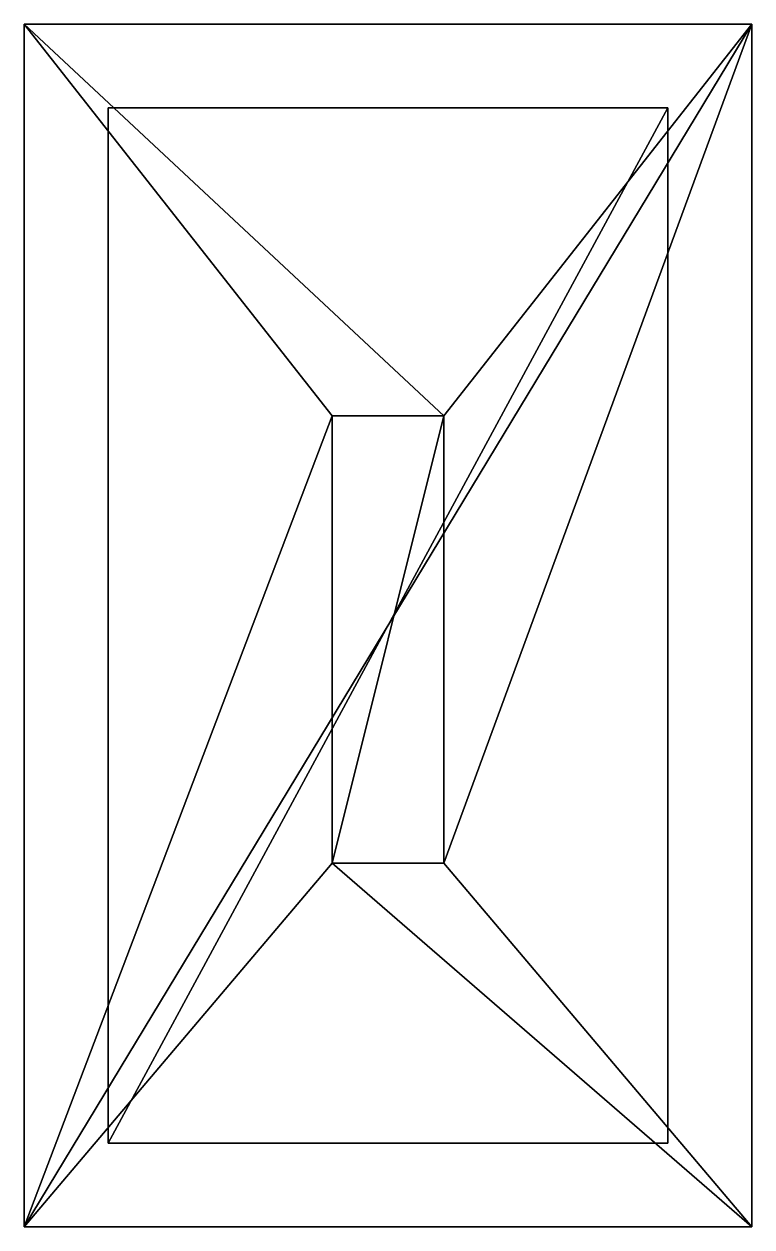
# Model space of a CAD drawing. Extents: x -130 to 130, y -300 to 130.
import ezdxf

# ---------------------------------------------------------------- set-up
doc = ezdxf.new("R2010")
doc.units = 0
doc.layers.add('HOUSE', color=173, linetype='CONTINUOUS')
doc.layers.add('ROOF', color=191, linetype='CONTINUOUS')

msp = doc.modelspace()

# ---------------------------------------------------------------- meshes
at = {"layer": 'HOUSE', "color": 173}
mesh = msp.add_polyface(dxfattribs=at)
corners = [(-100.000008, -270, -0.000007), (99.999992, -270, -0.000007), (-100, 100), (100, 100), (-100.000008, -270, 200), (99.999992, -270, 200), (-100, 100, 200), (100, 100, 200)]
mesh.append_faces([[corners[k] for k in face] for face in [(0, 2, 3), (3, 1, 0), (4, 5, 7), (7, 6, 4), (0, 1, 5), (5, 4, 0), (1, 3, 7), (7, 5, 1), (3, 2, 6), (6, 7, 3), (2, 0, 4), (4, 6, 2)]], dxfattribs={"vtx2": -1})
at = {"layer": 'ROOF', "color": 191}
mesh = msp.add_polyface(dxfattribs=at)
corners = [(-20, -170.000015, 250), (20, -170.000015, 250), (-20, -10.00001, 250), (20, -10.00001, 250), (-130, -300, 200), (130, -300, 200), (-130, 129.999985, 200), (130, 129.999985, 200)]
mesh.append_faces([[corners[k] for k in face] for face in [(2, 0, 3), (1, 3, 0), (5, 4, 7), (6, 7, 4), (1, 0, 5), (4, 5, 0), (3, 1, 7), (5, 7, 1), (2, 3, 6), (7, 6, 3), (0, 2, 4), (6, 4, 2)]], dxfattribs={"vtx1": -1})

doc.saveas('drawing.dxf')
